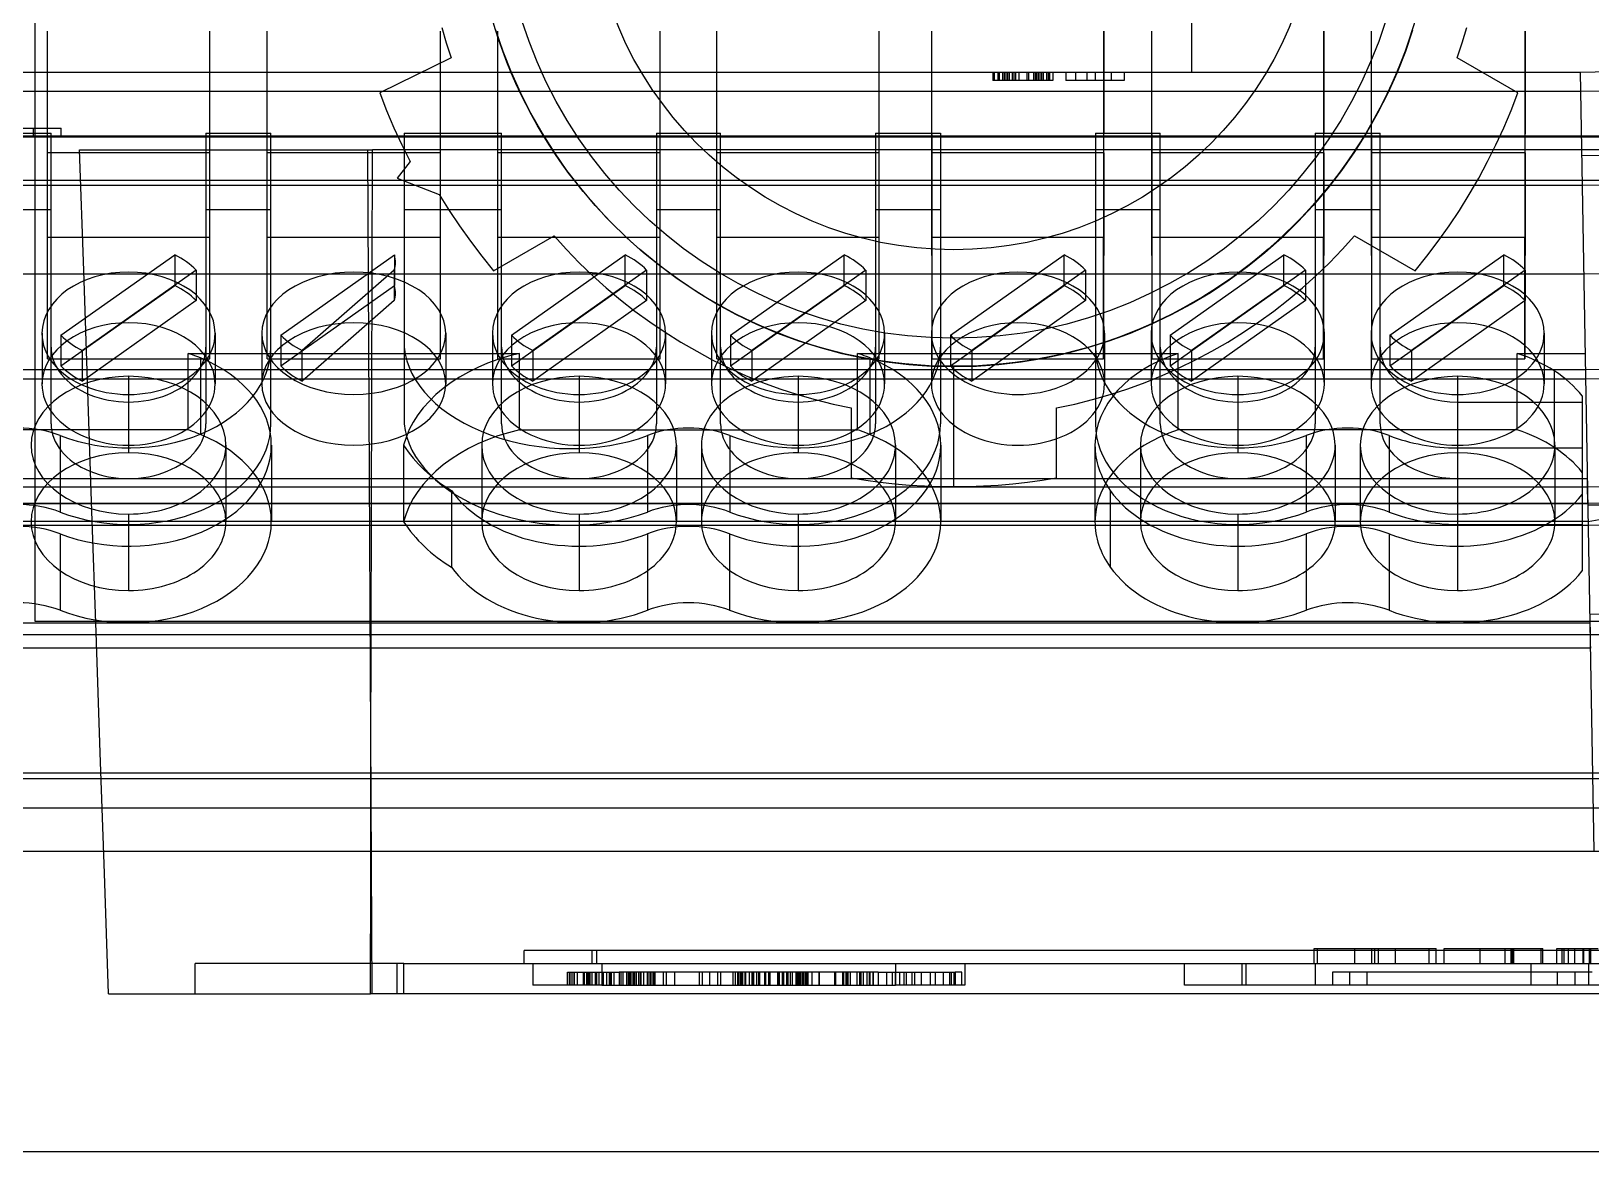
# Model space of a CAD drawing. Extents: x 0 to 144, y 0 to 203.
# Drawn here: x 30.81 to 66.73, y 0 to 25.81 of the extents above; entities that cross this region are included whole.
import ezdxf

# ---------------------------------------------------------------- set-up
doc = ezdxf.new("R2010")
doc.units = 0
doc.layers.add('-15N-THT. THIẾT BỊ ĐÓNG MỞ', color=40, linetype='CONTINUOUS')

# ---------------------------------------------------------------- blocks, each defined once
blk = doc.blocks.new('06 - N - SC VSD CHIẾU TRÊN ATV630U07~55N4')
at = {"layer": '-15N-THT. THIẾT BỊ ĐÓNG MỞ'}
for p, q in [((-41.1, -190.789), (-41.1, -149.422)), ((-14.454, -178.13), (-14.454, -160.188)), ((-40.816, -184.737), (-40.816, -177.19)), ((-37.078, -184.737), (-37.078, -177.19)), ((-35.752, -184.737), (-35.752, -177.19)), ((-31.765, -184.737), (-31.765, -177.19)), ((-31.73, -177.105), (-31.628, -177.457)), ((-31.628, -177.457), (-31.514, -177.805)), ((-30.317, -177.659), (-30.484, -177.168)), ((-30.439, -184.737), (-30.439, -177.19)), ((-26.701, -184.737), (-26.701, -177.19)), ((-25.394, -184.737), (-25.394, -177.19)), ((-21.656, -184.737), (-21.656, -177.19)), ((-20.442, -179.991), (-20.442, -177.19)), ((-20.435, -181.936), (-20.442, -177.19)), ((-16.48, -177.19), (-16.487, -181.936)), ((-16.48, -179.991), (-16.48, -177.19)), ((-15.378, -179.991), (-15.378, -177.19)), ((-15.372, -181.936), (-15.378, -177.19)), ((-11.416, -177.19), (-11.423, -181.936)), ((-11.416, -179.991), (-11.416, -177.19)), ((-10.315, -179.991), (-10.315, -177.19)), ((-10.308, -181.936), (-10.315, -177.19)), ((-9.37, -177.168), (-9.537, -177.659)), ((-8.34, -177.805), (-8.227, -177.457)), ((-8.227, -177.457), (-8.124, -177.105)), ((-6.78, -177.19), (-6.784, -181.936)), ((-6.78, -179.991), (-6.78, -177.19)), ((-31.514, -177.805), (-33.157, -178.61)), ((-31.514, -177.805), (-31.514, -177.805)), ((-30.127, -178.143), (-30.317, -177.659)), ((-9.537, -177.659), (-9.728, -178.143)), ((-8.34, -177.805), (-8.34, -177.805)), ((-6.947, -178.61), (-8.34, -177.805)), ((-51.945, -178.13), (-5.507, -178.13)), ((-29.914, -178.616), (-30.127, -178.143)), ((-19.037, -178.13), (-19.037, -178.329)), ((-19.005, -178.13), (-19.005, -178.329)), ((-18.927, -178.13), (-18.927, -178.13)), ((-18.927, -178.13), (-18.927, -178.329)), ((-18.89, -178.13), (-18.89, -178.329)), ((-18.815, -178.13), (-18.815, -178.329)), ((-18.778, -178.13), (-18.778, -178.329)), ((-18.74, -178.13), (-18.74, -178.329)), ((-18.703, -178.13), (-18.703, -178.13)), ((-18.703, -178.13), (-18.703, -178.329)), ((-18.665, -178.13), (-18.665, -178.329)), ((-18.591, -178.13), (-18.591, -178.329)), ((-18.553, -178.13), (-18.553, -178.329)), ((-18.516, -178.13), (-18.516, -178.329)), ((-18.441, -178.13), (-18.441, -178.329)), ((-18.254, -178.13), (-18.254, -178.329)), ((-18.217, -178.13), (-18.217, -178.329)), ((-18.105, -178.13), (-18.105, -178.329)), ((-18.067, -178.13), (-18.067, -178.329)), ((-18.03, -178.13), (-18.03, -178.329)), ((-17.993, -178.13), (-17.993, -178.329)), ((-17.955, -178.13), (-17.955, -178.329)), ((-17.918, -178.13), (-17.918, -178.329)), ((-17.88, -178.13), (-17.88, -178.13)), ((-17.88, -178.13), (-17.88, -178.329)), ((-17.806, -178.13), (-17.806, -178.329)), ((-17.768, -178.13), (-17.768, -178.329)), ((-17.731, -178.13), (-17.731, -178.329)), ((-17.656, -178.13), (-17.656, -178.13)), ((-17.656, -178.13), (-17.656, -178.329)), ((-17.357, -178.13), (-17.357, -178.13)), ((-17.357, -178.13), (-17.357, -178.329)), ((-17.133, -178.13), (-17.133, -178.13)), ((-17.133, -178.13), (-17.133, -178.329)), ((-16.871, -178.13), (-16.871, -178.329)), ((-16.684, -178.13), (-16.684, -178.329)), ((-16.311, -178.13), (-16.311, -178.329)), ((-16.011, -178.13), (-16.011, -178.329)), ((-14.454, -178.13), (-14.454, -178.13)), ((-9.728, -178.143), (-9.94, -178.616)), ((-5.507, -178.13), (-3.026, -178.087)), ((-5.507, -178.13), (-5.194, -196.072)), ((-5.507, -178.13), (-5.507, -178.13)), ((-5.499, -178.57), (19.517, -178.133)), ((-17.656, -178.329), (-19.037, -178.329)), ((-18.927, -178.329), (-18.927, -178.329)), ((-17.88, -178.329), (-17.88, -178.329)), ((-17.357, -178.329), (-17.357, -178.329)), ((-16.011, -178.329), (-17.357, -178.329)), ((-51.945, -178.57), (-5.499, -178.57)), ((-33.157, -178.61), (-33.002, -179.014)), ((-33.157, -178.61), (-33.157, -178.61)), ((-29.679, -179.08), (-29.914, -178.616)), ((-9.94, -178.616), (-10.175, -179.08)), ((-7.102, -179.014), (-6.947, -178.61)), ((-6.947, -178.61), (-6.947, -178.61)), ((-33.002, -179.014), (-32.834, -179.412)), ((-29.423, -179.532), (-29.679, -179.08)), ((-10.175, -179.08), (-10.431, -179.532)), ((-7.27, -179.412), (-7.102, -179.014)), ((-5.481, -179.601), (19.517, -179.165)), ((-51.945, -179.601), (-5.481, -179.601)), ((-50.242, -179.426), (-40.5, -179.426)), ((-42.226, -179.536), (-40.731, -179.536)), ((-41.146, -179.426), (-41.146, -179.625)), ((-40.731, -186.232), (-40.731, -179.536)), ((-40.5, -179.625), (-40.5, -179.426)), ((-37.163, -179.536), (-35.667, -179.536)), ((-37.163, -179.536), (-37.163, -186.232)), ((-35.667, -186.232), (-35.667, -179.536)), ((-32.834, -179.412), (-32.653, -179.805)), ((-32.601, -179.536), (-30.355, -179.536)), ((-32.601, -179.536), (-32.601, -186.232)), ((-30.355, -186.232), (-30.355, -179.536)), ((-29.146, -179.971), (-29.423, -179.532)), ((-26.786, -179.536), (-25.309, -179.536)), ((-26.786, -179.536), (-26.786, -186.232)), ((-25.309, -186.232), (-25.309, -179.536)), ((-21.741, -179.536), (-20.245, -179.536)), ((-21.741, -179.536), (-21.741, -186.232)), ((-20.245, -179.536), (-20.245, -186.232)), ((-16.677, -179.536), (-15.182, -179.536)), ((-16.677, -179.536), (-16.677, -186.232)), ((-15.182, -186.232), (-15.182, -179.536)), ((-11.613, -179.536), (-10.118, -179.536)), ((-11.613, -179.536), (-11.613, -186.232)), ((-10.431, -179.532), (-10.708, -179.971)), ((-10.118, -186.232), (-10.118, -179.536)), ((-7.45, -179.805), (-7.27, -179.412)), ((-48.423, -179.625), (48.612, -179.625)), ((-40.074, -179.924), (-40.074, -179.924)), ((-40.074, -179.924), (-33.331, -179.924)), ((-39.979, -182.701), (-40.074, -179.924)), ((-33.336, -199.362), (-33.433, -179.924)), ((-33.337, -182.701), (-33.331, -179.924)), ((33.85, -179.924), (-33.331, -179.924)), ((-32.653, -179.805), (-32.461, -180.193)), ((-28.849, -180.397), (-29.146, -179.971)), ((-10.708, -179.971), (-11.006, -180.397)), ((-7.643, -180.193), (-7.45, -179.805)), ((-37.078, -179.991), (-40.816, -179.991)), ((-31.765, -179.991), (-35.752, -179.991)), ((-32.461, -180.193), (-32.758, -180.574)), ((-26.701, -179.991), (-30.439, -179.991)), ((-21.656, -179.991), (-25.394, -179.991)), ((-16.48, -179.991), (-20.442, -179.991)), ((-20.435, -184.737), (-20.442, -179.991)), ((-16.48, -179.991), (-16.487, -184.737)), ((-11.416, -179.991), (-15.378, -179.991)), ((-15.372, -184.737), (-15.378, -179.991)), ((-11.416, -179.991), (-11.423, -184.737)), ((-6.78, -179.991), (-10.315, -179.991)), ((-10.308, -184.737), (-10.315, -179.991)), ((-7.847, -180.574), (-7.643, -180.193)), ((-6.78, -179.991), (-6.784, -184.737)), ((-3.059, -180.02), (-5.473, -180.062)), ((-5.462, -180.734), (19.517, -180.298)), ((-55.277, -180.622), (54.922, -180.622)), ((-54.629, -180.622), (54.749, -180.625)), ((-32.758, -180.574), (-31.791, -180.948)), ((-28.532, -180.808), (-28.849, -180.397)), ((-11.006, -180.397), (-11.323, -180.808)), ((-8.064, -180.948), (-7.847, -180.574)), ((-51.945, -180.734), (-5.462, -180.734)), ((-31.791, -180.948), (-31.563, -181.316)), ((-28.196, -181.204), (-28.532, -180.808)), ((-11.323, -180.808), (-11.658, -181.204)), ((-8.291, -181.316), (-8.064, -180.948)), ((-42.226, -181.298), (-40.731, -181.298)), ((-37.163, -181.298), (-35.667, -181.298)), ((-32.601, -181.298), (-30.355, -181.298)), ((-31.563, -181.316), (-31.324, -181.676)), ((-27.842, -181.584), (-28.196, -181.204)), ((-26.786, -181.298), (-25.309, -181.298)), ((-21.741, -181.298), (-20.245, -181.298)), ((-16.677, -181.298), (-15.182, -181.298)), ((-11.658, -181.204), (-12.013, -181.584)), ((-11.613, -181.298), (-10.118, -181.298)), ((-8.531, -181.676), (-8.291, -181.316)), ((-31.324, -181.676), (-31.074, -182.029)), ((-27.47, -181.947), (-27.842, -181.584)), ((-12.013, -181.584), (-12.384, -181.947)), ((-8.781, -182.029), (-8.531, -181.676)), ((-40.816, -181.936), (-37.078, -181.936)), ((-35.752, -181.936), (-31.765, -181.936)), ((-31.074, -182.029), (-30.813, -182.374)), ((-30.541, -182.71), (-29.147, -181.906)), ((-30.439, -181.936), (-26.701, -181.936)), ((-29.147, -181.906), (-28.862, -182.221)), ((-29.147, -181.906), (-29.147, -181.906)), ((-27.082, -182.292), (-27.47, -181.947)), ((-25.394, -181.936), (-21.656, -181.936)), ((-20.435, -184.737), (-20.435, -181.936)), ((-20.435, -181.936), (-16.487, -181.936)), ((-16.487, -184.737), (-16.487, -181.936)), ((-15.372, -184.737), (-15.372, -181.936)), ((-15.372, -181.936), (-11.423, -181.936)), ((-12.384, -181.947), (-12.772, -182.292)), ((-11.423, -184.737), (-11.423, -181.936)), ((-10.992, -182.221), (-10.707, -181.906)), ((-10.707, -181.906), (-9.314, -182.71)), ((-10.707, -181.906), (-10.707, -181.906)), ((-10.308, -184.737), (-10.308, -181.936)), ((-10.308, -181.936), (-6.784, -181.936)), ((-9.042, -182.374), (-8.781, -182.029)), ((-6.784, -184.737), (-6.784, -181.936)), ((-40.504, -184.194), (-37.883, -182.341)), ((-37.883, -182.341), (-37.883, -183.046)), ((-35.44, -184.194), (-32.82, -182.341)), ((-32.82, -182.341), (-32.82, -183.046)), ((-30.813, -182.374), (-30.541, -182.71)), ((-30.127, -184.194), (-27.507, -182.341)), ((-28.862, -182.221), (-28.567, -182.525)), ((-27.507, -183.046), (-27.507, -182.341)), ((-26.678, -182.619), (-27.082, -182.292)), ((-25.082, -184.194), (-22.461, -182.341)), ((-22.461, -183.046), (-22.461, -182.341)), ((-20.018, -184.194), (-17.398, -182.341)), ((-17.398, -183.046), (-17.398, -182.341)), ((-14.954, -184.194), (-12.334, -182.341)), ((-12.772, -182.292), (-13.176, -182.619)), ((-12.334, -183.046), (-12.334, -182.341)), ((-11.288, -182.525), (-10.992, -182.221)), ((-9.891, -184.194), (-7.27, -182.341)), ((-9.314, -182.71), (-9.042, -182.374)), ((-7.27, -183.046), (-7.27, -182.341)), ((-5.426, -182.778), (19.517, -182.343)), ((-51.945, -182.778), (-5.426, -182.778)), ((-37.39, -182.69), (-40.01, -184.543)), ((-39.884, -185.478), (-39.979, -182.701)), ((-37.39, -182.69), (-37.39, -183.395)), ((-32.828, -182.69), (-34.947, -184.543)), ((-33.344, -185.478), (-33.337, -182.701)), ((-32.828, -182.69), (-32.828, -183.395)), ((-30.541, -182.71), (-30.541, -182.71)), ((-27.013, -182.69), (-29.634, -184.543)), ((-28.567, -182.525), (-28.261, -182.82)), ((-28.261, -182.82), (-27.945, -183.103)), ((-27.013, -182.69), (-27.013, -183.395)), ((-26.26, -182.926), (-26.678, -182.619)), ((-21.968, -182.69), (-24.588, -184.543)), ((-21.968, -182.69), (-21.968, -183.395)), ((-16.904, -182.69), (-19.525, -184.543)), ((-16.904, -182.69), (-16.904, -183.395)), ((-11.841, -182.69), (-14.461, -184.543)), ((-13.176, -182.619), (-13.595, -182.926)), ((-11.91, -183.103), (-11.594, -182.82)), ((-11.841, -182.69), (-11.841, -183.395)), ((-11.594, -182.82), (-11.288, -182.525)), ((-6.777, -182.69), (-9.397, -184.543)), ((-9.314, -182.71), (-9.314, -182.71)), ((-6.777, -182.69), (-6.777, -183.395)), ((-40.504, -184.899), (-37.883, -183.046)), ((-35.44, -184.899), (-32.82, -183.046)), ((-30.127, -184.899), (-27.507, -183.046)), ((-27.945, -183.103), (-27.619, -183.376)), ((-25.827, -183.213), (-26.26, -182.926)), ((-25.082, -184.899), (-22.461, -183.046)), ((-20.018, -184.899), (-17.398, -183.046)), ((-14.954, -184.899), (-12.334, -183.046)), ((-13.595, -182.926), (-14.027, -183.213)), ((-12.236, -183.376), (-11.91, -183.103)), ((-9.891, -184.899), (-7.27, -183.046)), ((-37.39, -183.395), (-40.01, -185.248)), ((-32.828, -183.395), (-34.947, -185.248)), ((-27.013, -183.395), (-29.634, -185.248)), ((-27.619, -183.376), (-27.284, -183.637)), ((-25.4, -183.48), (-25.827, -183.213)), ((-24.942, -183.725), (-25.4, -183.48)), ((-21.968, -183.395), (-24.588, -185.248)), ((-16.904, -183.395), (-19.525, -185.248)), ((-14.473, -183.48), (-14.931, -183.725)), ((-14.027, -183.213), (-14.473, -183.48)), ((-11.841, -183.395), (-14.461, -185.248)), ((-12.57, -183.637), (-12.236, -183.376)), ((-6.777, -183.395), (-9.397, -185.248)), ((-27.284, -183.637), (-26.94, -183.886)), ((-26.94, -183.886), (-26.588, -184.124)), ((-24.473, -183.949), (-24.942, -183.725)), ((-14.931, -183.725), (-15.399, -183.949)), ((-13.266, -184.124), (-12.914, -183.886)), ((-12.914, -183.886), (-12.57, -183.637)), ((-40.94, -184.147), (-40.94, -185.315)), ((-40.504, -184.194), (-40.504, -184.899)), ((-36.953, -184.147), (-36.953, -185.315)), ((-35.877, -184.147), (-35.877, -185.315)), ((-35.44, -184.194), (-35.44, -184.899)), ((-31.64, -184.147), (-31.64, -185.315)), ((-30.564, -184.147), (-30.564, -185.315)), ((-30.127, -184.194), (-30.127, -184.899)), ((-26.588, -184.124), (-26.228, -184.349)), ((-26.577, -184.147), (-26.577, -185.315)), ((-25.518, -184.147), (-25.518, -185.315)), ((-25.082, -184.194), (-25.082, -184.899)), ((-23.995, -184.15), (-24.473, -183.949)), ((-23.507, -184.329), (-23.995, -184.15)), ((-21.531, -184.147), (-21.531, -185.315)), ((-20.455, -184.147), (-20.455, -185.315)), ((-20.018, -184.194), (-20.018, -184.899)), ((-19.936, -184.262), (-19.936, -184.262)), ((-16.468, -184.147), (-16.468, -185.315)), ((-15.878, -184.15), (-16.366, -184.329)), ((-15.399, -183.949), (-15.878, -184.15)), ((-15.391, -184.147), (-15.391, -185.315)), ((-14.954, -184.194), (-14.954, -184.899)), ((-13.626, -184.349), (-13.266, -184.124)), ((-11.404, -184.147), (-11.404, -185.315)), ((-10.327, -184.147), (-10.327, -185.315)), ((-9.891, -184.194), (-9.891, -184.899)), ((-6.34, -184.147), (-6.34, -185.315)), ((-40.01, -185.248), (-40.01, -184.543)), ((-37.577, -186.373), (-37.577, -184.61)), ((-37.577, -184.61), (-29.941, -184.61)), ((-34.947, -185.248), (-34.947, -184.543)), ((-29.941, -186.373), (-29.941, -184.61)), ((-29.634, -184.543), (-29.634, -185.248)), ((-26.228, -184.349), (-25.86, -184.561)), ((-25.86, -184.561), (-25.504, -184.76)), ((-24.588, -184.543), (-24.588, -185.248)), ((-23.012, -184.485), (-23.507, -184.329)), ((-22.51, -184.618), (-23.012, -184.485)), ((-22.002, -184.726), (-22.51, -184.618)), ((-22.154, -186.373), (-22.154, -184.61)), ((-22.154, -184.61), (-14.768, -184.61)), ((-19.525, -184.543), (-19.525, -185.248)), ((-17.363, -184.618), (-17.871, -184.726)), ((-16.861, -184.485), (-17.363, -184.618)), ((-16.366, -184.329), (-16.861, -184.485)), ((-14.768, -186.373), (-14.768, -184.61)), ((-14.461, -184.543), (-14.461, -185.248)), ((-14.369, -184.76), (-13.994, -184.561)), ((-13.994, -184.561), (-13.626, -184.349)), ((-9.397, -184.543), (-9.397, -185.248)), ((-6.963, -186.373), (-6.963, -184.61)), ((-6.963, -184.61), (-5.394, -184.61)), ((-5.388, -184.984), (19.517, -184.549)), ((-51.945, -184.984), (-5.388, -184.984)), ((-40.816, -184.737), (-37.078, -184.737)), ((-37.291, -184.715), (-37.291, -186.477)), ((-35.752, -184.737), (-31.765, -184.737)), ((-30.439, -184.737), (-26.701, -184.737)), ((-25.504, -184.76), (-25.122, -184.947)), ((-25.394, -184.737), (-21.656, -184.737)), ((-25.122, -184.947), (-24.735, -185.12)), ((-21.489, -184.811), (-22.002, -184.726)), ((-21.869, -184.715), (-21.869, -186.477)), ((-20.974, -184.872), (-21.489, -184.811)), ((-20.456, -184.909), (-20.974, -184.872)), ((-19.936, -184.921), (-20.456, -184.909)), ((-20.435, -184.737), (-16.487, -184.737)), ((-19.417, -184.909), (-19.936, -184.921)), ((-19.936, -184.921), (-19.936, -184.921)), ((-19.936, -187.68), (-19.936, -184.921)), ((-18.899, -184.872), (-19.417, -184.909)), ((-18.383, -184.811), (-18.899, -184.872)), ((-17.871, -184.726), (-18.383, -184.811)), ((-15.372, -184.737), (-11.423, -184.737)), ((-15.138, -185.12), (-14.75, -184.947)), ((-14.75, -184.947), (-14.369, -184.76)), ((-10.308, -184.737), (-6.784, -184.737)), ((-5.384, -185.195), (19.517, -184.761)), ((-51.945, -185.195), (-5.384, -185.195)), ((-38.947, -185.139), (-38.947, -186.901)), ((-28.57, -185.139), (-28.57, -186.901)), ((-24.735, -185.12), (-24.341, -185.279)), ((-24.341, -185.279), (-23.942, -185.425)), ((-23.525, -185.139), (-23.525, -186.901)), ((-15.93, -185.425), (-15.532, -185.279)), ((-15.532, -185.279), (-15.138, -185.12)), ((-13.397, -185.139), (-13.397, -186.901)), ((-8.334, -185.139), (-8.334, -190.073)), ((-6.107, -185.013), (-6.107, -186.775)), ((-39.789, -188.255), (-39.884, -185.478)), ((-33.35, -188.255), (-33.344, -185.478)), ((-23.942, -185.425), (-23.539, -185.557)), ((-23.539, -185.557), (-23.131, -185.674)), ((-23.131, -185.674), (-22.719, -185.778)), ((-17.154, -185.778), (-16.742, -185.674)), ((-16.742, -185.674), (-16.334, -185.557)), ((-16.334, -185.557), (-15.93, -185.425)), ((-5.463, -185.589), (-5.463, -189.623)), ((-22.719, -185.778), (-22.304, -185.867)), ((-22.304, -185.867), (-22.304, -187.476)), ((-22.304, -185.867), (-22.304, -185.867)), ((-17.569, -185.867), (-17.154, -185.778)), ((-17.569, -185.867), (-17.569, -185.867)), ((-17.569, -187.476), (-17.569, -185.867)), ((-8.334, -185.731), (-5.463, -185.731)), ((-37.577, -186.373), (-50.445, -186.373)), ((-29.941, -186.373), (-22.154, -186.373)), ((-6.963, -186.373), (-14.768, -186.373)), ((-40.521, -186.504), (-40.521, -188.266)), ((-36.704, -186.725), (-36.704, -188.487)), ((-35.657, -186.725), (-35.657, -188.487)), ((-32.611, -186.725), (-32.611, -188.487)), ((-30.813, -186.725), (-30.813, -188.487)), ((-26.996, -186.504), (-26.996, -188.266)), ((-26.328, -186.725), (-26.328, -188.487)), ((-25.749, -186.725), (-25.749, -188.487)), ((-25.099, -186.504), (-25.099, -188.266)), ((-21.282, -186.725), (-21.282, -188.487)), ((-20.235, -186.725), (-20.235, -188.487)), ((-16.687, -186.725), (-16.687, -188.487)), ((-15.64, -186.725), (-15.64, -188.487)), ((-11.823, -186.504), (-11.823, -188.266)), ((-11.155, -186.725), (-11.155, -188.487)), ((-10.576, -186.725), (-10.576, -188.487)), ((-9.908, -186.504), (-9.908, -188.266)), ((-8.334, -186.788), (-5.463, -186.788)), ((-6.091, -186.725), (-6.091, -188.487)), ((-51.945, -187.495), (-5.344, -187.495)), ((-22.304, -187.476), (-21.968, -187.53)), ((-22.304, -187.476), (-22.304, -187.476)), ((-17.905, -187.53), (-17.569, -187.476)), ((-17.569, -187.476), (-17.569, -187.476)), ((-8.334, -187.493), (-5.463, -187.493)), ((-5.343, -187.552), (-5.344, -187.495)), ((-5.34, -187.686), (19.517, -187.252)), ((-51.945, -187.686), (-5.34, -187.686)), ((-31.509, -187.771), (-31.509, -189.533)), ((-21.968, -187.53), (-21.631, -187.576)), ((-21.631, -187.576), (-21.294, -187.614)), ((-21.294, -187.614), (-20.955, -187.643)), ((-20.955, -187.643), (-20.616, -187.664)), ((-20.616, -187.664), (-20.276, -187.676)), ((-20.276, -187.676), (-19.936, -187.68)), ((-19.936, -187.68), (-19.597, -187.676)), ((-19.936, -187.68), (-19.936, -187.68)), ((-19.597, -187.676), (-19.257, -187.664)), ((-19.257, -187.664), (-18.918, -187.643)), ((-18.918, -187.643), (-18.579, -187.614)), ((-18.579, -187.614), (-18.241, -187.576)), ((-18.241, -187.576), (-17.905, -187.53)), ((-16.336, -187.771), (-16.336, -189.533)), ((-5.342, -187.607), (-5.343, -187.552)), ((-5.341, -187.659), (-5.342, -187.607)), ((-5.34, -187.708), (-5.341, -187.659)), ((-5.339, -187.755), (-5.34, -187.708)), ((-5.338, -187.798), (-5.339, -187.755)), ((-5.338, -187.839), (-5.338, -187.798)), ((-5.337, -187.877), (-5.338, -187.839)), ((-5.336, -187.911), (-5.337, -187.877)), ((-5.334, -188.064), (19.517, -187.63)), ((-51.945, -188.064), (-5.334, -188.064)), ((-5.334, -188.079), (-51.945, -188.079)), ((-5.336, -187.943), (-5.336, -187.911)), ((-5.335, -187.971), (-5.336, -187.943)), ((-5.335, -187.996), (-5.335, -187.971)), ((-5.335, -188.018), (-5.335, -187.996)), ((-5.334, -188.037), (-5.335, -188.018)), ((-5.334, -188.052), (-5.334, -188.037)), ((-5.334, -188.064), (-5.334, -188.052)), ((-5.334, -188.072), (-5.334, -188.064)), ((-5.334, -188.077), (-5.334, -188.072)), ((-5.334, -188.079), (-5.334, -188.077)), ((-5.334, -188.079), (-5.334, -188.079)), ((-5.333, -188.098), (-3.681, -188.098)), ((-5.333, -188.098), (-5.333, -188.098)), ((-5.326, -188.484), (-3.2, -188.09)), ((-5.325, -188.57), (19.517, -188.136)), ((-5.326, -188.484), (-51.945, -188.484)), ((-51.945, -188.57), (-5.325, -188.57)), ((-39.693, -191.031), (-39.789, -188.255)), ((-38.947, -188.311), (-38.947, -190.073)), ((-33.356, -191.031), (-33.35, -188.255)), ((-28.57, -188.311), (-28.57, -190.073)), ((-23.525, -188.311), (-23.525, -190.073)), ((-13.397, -188.311), (-13.397, -190.073)), ((-8.334, -188.551), (-5.463, -188.551)), ((-40.523, -188.766), (-40.523, -190.529)), ((-26.994, -188.766), (-26.994, -190.529)), ((-25.101, -188.766), (-25.101, -190.529)), ((-11.821, -188.766), (-11.821, -190.529)), ((-9.91, -188.766), (-9.91, -190.529)), ((-5.289, -190.617), (-3.244, -190.581)), ((-5.289, -190.617), (-5.289, -190.617)), ((-5.289, -190.617), (-5.289, -190.617)), ((-51.945, -190.813), (-5.286, -190.813)), ((-50.569, -191.088), (50.568, -191.088)), ((41.619, -190.789), (-41.1, -190.789)), ((-41.1, -190.789), (-41.1, -190.789)), ((-39.598, -193.808), (-39.693, -191.031)), ((-33.363, -193.808), (-33.356, -191.031)), ((-5.286, -190.813), (-5.285, -190.877)), ((-5.285, -190.877), (-5.284, -190.937)), ((-5.284, -190.937), (-5.283, -190.994)), ((-5.283, -190.994), (-5.282, -191.048)), ((-5.282, -191.048), (-5.281, -191.098)), ((-5.281, -191.098), (-5.28, -191.145)), ((-5.276, -191.397), (-51.945, -191.397)), ((-5.28, -191.145), (-5.279, -191.188)), ((-5.279, -191.188), (-5.279, -191.227)), ((-5.279, -191.227), (-5.278, -191.262)), ((-5.278, -191.262), (-5.277, -191.294)), ((-5.277, -191.294), (-5.277, -191.321)), ((-5.277, -191.321), (-5.277, -191.344)), ((-5.277, -191.344), (-5.276, -191.363)), ((-5.276, -191.363), (-5.276, -191.378)), ((-5.276, -191.378), (-5.276, -191.388)), ((-5.276, -191.388), (-5.276, -191.395)), ((-5.276, -191.395), (-5.276, -191.397)), ((-39.503, -196.585), (-39.598, -193.808)), ((-33.369, -196.585), (-33.363, -193.808)), ((60.786, -194.28), (-60.787, -194.28)), ((60.786, -194.41), (-60.787, -194.41)), ((-55.055, -195.076), (55.054, -195.076)), ((-55.177, -196.072), (55.197, -196.072)), ((-39.408, -199.362), (-39.503, -196.585)), ((-33.375, -199.362), (-33.369, -196.585)), ((30.605, -198.365), (-29.836, -198.365)), ((-29.836, -198.365), (-29.836, -198.365)), ((-29.836, -198.664), (-29.836, -198.365)), ((-28.265, -198.664), (-28.265, -198.365)), ((-28.164, -198.664), (-28.164, -198.365)), ((-11.638, -198.664), (-11.638, -198.315)), ((-11.638, -198.315), (-8.991, -198.315)), ((-11.563, -198.315), (-11.563, -198.315)), ((-11.563, -198.664), (-11.563, -198.315)), ((-10.698, -198.664), (-10.698, -198.315)), ((-10.307, -198.664), (-10.307, -198.315)), ((-10.237, -198.664), (-10.237, -198.315)), ((-10.155, -198.664), (-10.155, -198.315)), ((-9.764, -198.664), (-9.764, -198.315)), ((-8.991, -198.664), (-8.991, -198.315)), ((-8.991, -198.315), (-8.824, -198.315)), ((-8.991, -198.315), (-8.991, -198.315)), ((-8.824, -198.664), (-8.824, -198.315)), ((-8.645, -198.315), (-6.406, -198.315)), ((-8.645, -198.664), (-8.645, -198.315)), ((-7.811, -198.664), (-7.811, -198.315)), ((-7.24, -198.664), (-7.24, -198.315)), ((-7.098, -198.664), (-7.098, -198.315)), ((-7.068, -198.664), (-7.068, -198.315)), ((-7.041, -198.664), (-7.041, -198.315)), ((-6.406, -198.664), (-6.406, -198.315)), ((-6.406, -198.315), (-6.406, -198.315)), ((-6.406, -198.315), (-6.368, -198.315)), ((-6.368, -198.664), (-6.368, -198.315)), ((-6.368, -198.315), (-6.368, -198.315)), ((-6.046, -198.315), (-6.046, -198.315)), ((-6.046, -198.664), (-6.046, -198.315)), ((-6.046, -198.315), (-5.099, -198.315)), ((-5.926, -198.315), (-5.876, -198.315)), ((-5.926, -198.664), (-5.926, -198.315)), ((-5.876, -198.664), (-5.876, -198.315)), ((-5.782, -198.664), (-5.782, -198.315)), ((-5.642, -198.315), (-5.642, -198.664)), ((-5.445, -198.664), (-5.445, -198.315)), ((-5.426, -198.664), (-5.426, -198.315)), ((-5.298, -198.664), (-5.298, -198.315)), ((-5.266, -198.664), (-5.266, -198.315)), ((-5.266, -198.315), (-5.266, -198.315)), ((-37.412, -198.664), (-37.412, -198.664)), ((-37.412, -199.362), (-37.412, -198.664)), ((-32.606, -198.664), (-37.412, -198.664)), ((-32.761, -199.362), (-32.761, -198.664)), ((-32.606, -199.362), (-32.606, -198.664)), ((-32.606, -198.664), (33.371, -198.664)), ((-29.836, -198.664), (-29.836, -198.664)), ((-29.637, -198.664), (-29.637, -199.162)), ((-29.637, -198.664), (-29.637, -198.664)), ((-28.839, -198.863), (-27.643, -198.863)), ((-28.839, -199.162), (-28.839, -198.863)), ((-28.791, -199.162), (-28.791, -198.863)), ((-28.775, -199.162), (-28.775, -198.863)), ((-28.732, -199.162), (-28.732, -198.863)), ((-28.683, -199.162), (-28.683, -198.863)), ((-28.676, -199.162), (-28.676, -198.863)), ((-28.608, -199.162), (-28.608, -198.863)), ((-28.471, -199.162), (-28.471, -198.863)), ((-28.448, -199.162), (-28.448, -198.863)), ((-28.389, -199.162), (-28.389, -198.863)), ((-28.374, -199.162), (-28.374, -198.863)), ((-28.344, -199.162), (-28.344, -198.863)), ((-28.313, -199.162), (-28.313, -198.863)), ((-28.271, -199.162), (-28.271, -198.863)), ((-28.27, -199.162), (-28.27, -198.863)), ((-28.191, -199.162), (-28.191, -198.863)), ((-28.157, -199.162), (-28.157, -198.863)), ((-28.11, -199.162), (-28.11, -198.863)), ((-28.042, -198.664), (-28.042, -199.162)), ((-28.009, -199.162), (-28.009, -198.863)), ((-27.929, -199.162), (-27.929, -198.863)), ((-27.868, -199.162), (-27.868, -198.863)), ((-27.84, -199.162), (-27.84, -198.863)), ((-27.833, -199.162), (-27.833, -198.863)), ((-27.826, -199.162), (-27.826, -198.863)), ((-27.762, -199.162), (-27.762, -198.863)), ((-21.681, -198.863), (-27.643, -198.863)), ((-27.643, -198.863), (-27.643, -199.162)), ((-27.643, -198.863), (-27.643, -198.863)), ((-27.602, -199.162), (-27.602, -198.863)), ((-27.555, -199.162), (-27.555, -198.863)), ((-27.468, -199.162), (-27.468, -198.863)), ((-27.428, -199.162), (-27.428, -198.863)), ((-27.402, -199.162), (-27.402, -198.863)), ((-27.394, -199.162), (-27.394, -198.863)), ((-27.387, -199.162), (-27.387, -198.863)), ((-27.373, -199.162), (-27.373, -198.863)), ((-27.324, -199.162), (-27.324, -198.863)), ((-27.289, -199.162), (-27.289, -198.863)), ((-27.282, -199.162), (-27.282, -198.863)), ((-27.245, -198.863), (-27.245, -198.863)), ((-27.245, -199.162), (-27.245, -198.863)), ((-27.245, -198.863), (-27.245, -198.863)), ((-27.195, -199.162), (-27.195, -198.863)), ((-27.153, -199.162), (-27.153, -198.863)), ((-27.145, -199.162), (-27.145, -198.863)), ((-27.143, -199.162), (-27.143, -198.863)), ((-27.076, -199.162), (-27.076, -198.863)), ((-26.992, -199.162), (-26.992, -198.863)), ((-26.978, -199.162), (-26.978, -198.863)), ((-26.934, -199.162), (-26.934, -198.863)), ((-26.926, -199.162), (-26.926, -198.863)), ((-26.884, -199.162), (-26.884, -198.863)), ((-26.846, -199.162), (-26.846, -198.863)), ((-26.814, -199.162), (-26.814, -198.863)), ((-26.623, -199.162), (-26.623, -198.863)), ((-26.559, -199.162), (-26.559, -198.863)), ((-26.557, -199.162), (-26.557, -198.863)), ((-26.362, -199.162), (-26.362, -198.863)), ((-25.799, -198.863), (-25.799, -198.863)), ((-25.799, -199.162), (-25.799, -198.863)), ((-25.728, -199.162), (-25.728, -198.863)), ((-25.559, -199.162), (-25.559, -198.863)), ((-25.375, -199.162), (-25.375, -198.863)), ((-25.303, -198.863), (-25.303, -198.863)), ((-25.303, -199.162), (-25.303, -198.863)), ((-25.017, -199.162), (-25.017, -198.863)), ((-24.97, -199.162), (-24.97, -198.863)), ((-24.916, -199.162), (-24.916, -198.863)), ((-24.901, -199.162), (-24.901, -198.863)), ((-24.883, -199.162), (-24.883, -198.863)), ((-24.883, -199.162), (-24.883, -198.863)), ((-24.847, -199.162), (-24.847, -198.863)), ((-24.818, -199.162), (-24.818, -198.863)), ((-24.8, -199.162), (-24.8, -198.863)), ((-24.746, -199.162), (-24.746, -198.863)), ((-24.74, -199.162), (-24.74, -198.863)), ((-24.731, -199.162), (-24.731, -198.863)), ((-24.644, -199.162), (-24.644, -198.863)), ((-24.581, -199.162), (-24.581, -198.863)), ((-24.568, -199.162), (-24.568, -198.863)), ((-24.542, -199.162), (-24.542, -198.863)), ((-24.542, -199.162), (-24.542, -198.863)), ((-24.476, -199.162), (-24.476, -198.863)), ((-24.427, -199.162), (-24.427, -198.863)), ((-24.405, -199.162), (-24.405, -198.863)), ((-24.288, -198.863), (-24.288, -199.162)), ((-24.288, -199.162), (-24.288, -198.863)), ((-24.271, -199.162), (-24.271, -198.863)), ((-24.208, -198.863), (-24.208, -199.162)), ((-24.204, -198.863), (-24.204, -199.162)), ((-24.177, -199.162), (-24.177, -198.863)), ((-24.166, -199.162), (-24.166, -198.863)), ((-23.99, -199.162), (-23.99, -198.863)), ((-23.969, -198.863), (-23.969, -199.162)), ((-23.96, -198.863), (-23.96, -199.162)), ((-23.88, -199.162), (-23.88, -198.863)), ((-23.855, -199.162), (-23.855, -198.863)), ((-23.783, -199.162), (-23.783, -198.863)), ((-23.782, -199.162), (-23.782, -198.863)), ((-23.765, -198.863), (-23.765, -199.162)), ((-23.765, -199.162), (-23.765, -198.863)), ((-23.765, -199.162), (-23.765, -198.863)), ((-23.754, -199.162), (-23.754, -198.863)), ((-23.711, -198.863), (-23.711, -199.162)), ((-23.711, -198.863), (-23.711, -199.162)), ((-23.656, -199.162), (-23.656, -198.863)), ((-23.573, -198.863), (-23.573, -199.162)), ((-23.572, -199.162), (-23.572, -198.863)), ((-23.57, -198.863), (-23.57, -199.162)), ((-23.561, -198.863), (-23.561, -199.162)), ((-23.556, -198.863), (-23.556, -199.162)), ((-23.543, -199.162), (-23.543, -198.863)), ((-23.532, -199.162), (-23.532, -198.863)), ((-23.515, -199.162), (-23.515, -198.863)), ((-23.485, -199.162), (-23.485, -198.863)), ((-23.453, -199.162), (-23.453, -198.863)), ((-23.416, -199.162), (-23.416, -198.863)), ((-23.384, -199.162), (-23.384, -198.863)), ((-23.344, -199.162), (-23.344, -198.863)), ((-23.34, -199.162), (-23.34, -198.863)), ((-23.335, -198.863), (-23.335, -199.162)), ((-23.327, -198.863), (-23.327, -199.162)), ((-23.322, -199.162), (-23.322, -198.863)), ((-23.297, -199.162), (-23.297, -198.863)), ((-23.294, -199.162), (-23.294, -198.863)), ((-23.199, -199.162), (-23.199, -198.863)), ((-23.049, -198.863), (-23.049, -199.162)), ((-23.042, -198.863), (-23.042, -199.162)), ((-23.038, -198.863), (-23.038, -199.162)), ((-22.678, -199.162), (-22.678, -198.863)), ((-22.664, -198.863), (-22.664, -199.162)), ((-22.505, -198.863), (-22.505, -199.162)), ((-22.478, -198.863), (-22.478, -199.162)), ((-22.414, -199.162), (-22.414, -198.863)), ((-22.406, -198.863), (-22.406, -199.162)), ((-22.369, -199.162), (-22.369, -198.863)), ((-22.315, -199.162), (-22.315, -198.863)), ((-22.167, -199.162), (-22.167, -198.863)), ((-22.112, -198.863), (-22.112, -199.162)), ((-22.079, -198.863), (-22.079, -198.863)), ((-22.079, -198.863), (-22.079, -199.162)), ((-22.017, -199.162), (-22.017, -198.863)), ((-21.938, -198.863), (-21.938, -199.162)), ((-21.88, -198.863), (-21.88, -198.863)), ((-21.88, -199.162), (-21.88, -198.863)), ((-21.872, -198.863), (-21.872, -199.162)), ((-21.792, -198.863), (-21.792, -199.162)), ((-21.792, -199.162), (-21.792, -198.863)), ((-21.681, -198.863), (-21.681, -198.863)), ((-21.681, -198.863), (-21.681, -199.162)), ((-21.681, -198.863), (-20.684, -198.863)), ((-21.481, -198.863), (-21.481, -198.863)), ((-21.481, -199.162), (-21.481, -198.863)), ((-21.35, -198.863), (-21.35, -198.863)), ((-21.35, -199.162), (-21.35, -198.863)), ((-21.282, -198.664), (-21.282, -199.162)), ((-21.282, -198.664), (-21.282, -199.162)), ((-21.282, -198.664), (-21.282, -199.162)), ((-21.279, -199.162), (-21.279, -198.863)), ((-21.272, -199.162), (-21.272, -198.863)), ((-21.182, -199.162), (-21.182, -198.863)), ((-21.091, -198.863), (-21.091, -199.162)), ((-21.083, -198.863), (-21.083, -198.863)), ((-21.083, -199.162), (-21.083, -198.863)), ((-21.024, -199.162), (-21.024, -198.863)), ((-20.907, -198.863), (-20.907, -199.162)), ((-20.834, -198.863), (-20.834, -198.863)), ((-20.834, -199.162), (-20.834, -198.863)), ((-20.684, -198.863), (-20.361, -198.863)), ((-20.684, -198.863), (-20.684, -198.863)), ((-20.684, -199.162), (-20.684, -198.863)), ((-20.486, -198.863), (-20.486, -199.162)), ((-20.361, -198.863), (-19.909, -198.863)), ((-20.361, -199.162), (-20.361, -198.863)), ((-20.182, -198.863), (-20.182, -199.162)), ((-20.031, -199.162), (-20.031, -198.863)), ((-19.995, -198.863), (-19.995, -199.162)), ((-19.93, -199.162), (-19.93, -198.863)), ((-19.93, -199.162), (-19.93, -198.863)), ((-19.755, -198.863), (-19.909, -198.863)), ((-19.909, -198.863), (-19.909, -199.162)), ((-19.755, -198.863), (-19.755, -198.863)), ((-19.755, -199.162), (-19.755, -198.863)), ((-19.687, -198.664), (-19.687, -199.162)), ((-19.687, -198.664), (-19.687, -198.664)), ((-14.624, -199.162), (-14.624, -198.664)), ((-13.297, -199.162), (-13.297, -198.664)), ((-13.208, -198.664), (-13.208, -199.162)), ((-13.208, -198.664), (-13.208, -198.664)), ((-11.613, -198.664), (-11.613, -199.162)), ((-11.563, -198.664), (-11.563, -198.664)), ((-5.234, -198.863), (-11.214, -198.863)), ((-11.214, -198.863), (-11.214, -199.162)), ((-11.214, -198.863), (-11.214, -198.863)), ((-10.816, -198.863), (-10.816, -198.863)), ((-10.816, -199.162), (-10.816, -198.863)), ((-10.417, -199.162), (-10.417, -198.863)), ((-8.991, -198.664), (-8.991, -198.664)), ((-6.64, -199.162), (-6.64, -198.664)), ((-6.406, -198.664), (-6.406, -198.664)), ((-6.368, -198.664), (-6.368, -198.664)), ((-6.046, -198.664), (-6.046, -198.664)), ((-6.031, -199.162), (-6.031, -198.863)), ((-5.632, -198.863), (-5.632, -198.863)), ((-5.632, -198.863), (-5.632, -199.162)), ((-5.322, -198.664), (-5.322, -199.162)), ((-5.266, -198.664), (-5.266, -198.664)), ((-5.266, -198.664), (-5.266, -198.664)), ((-39.408, -199.362), (-33.375, -199.362)), ((-39.408, -199.362), (-39.408, -199.362)), ((-37.412, -199.362), (-37.412, -199.362)), ((33.921, -199.362), (-33.375, -199.362)), ((-28.042, -199.162), (-29.637, -199.162)), ((-29.637, -199.162), (-29.637, -199.162)), ((-28.042, -199.162), (-21.282, -199.162)), ((-27.643, -199.162), (-27.643, -199.162)), ((-27.643, -199.162), (-27.643, -199.162)), ((-27.245, -199.162), (-27.245, -199.162)), ((-27.245, -199.162), (-27.245, -199.162)), ((-25.799, -199.162), (-25.799, -199.162)), ((-25.303, -199.162), (-25.303, -199.162)), ((-22.079, -199.162), (-22.079, -199.162)), ((-21.88, -199.162), (-21.88, -199.162)), ((-21.681, -199.162), (-21.681, -199.162)), ((-21.481, -199.162), (-21.481, -199.162)), ((-21.35, -199.162), (-21.35, -199.162)), ((-19.687, -199.162), (-21.282, -199.162)), ((-21.083, -199.162), (-21.083, -199.162)), ((-20.834, -199.162), (-20.834, -199.162)), ((-20.684, -199.162), (-20.684, -199.162)), ((-19.755, -199.162), (-19.755, -199.162)), ((-19.687, -199.162), (-19.687, -199.162)), ((-13.208, -199.162), (-14.624, -199.162)), ((-11.613, -199.162), (-13.208, -199.162)), ((-13.208, -199.162), (-13.208, -199.162)), ((3.239, -199.162), (-11.613, -199.162)), ((-11.214, -199.162), (-11.214, -199.162)), ((-10.816, -199.162), (-10.816, -199.162)), ((-5.632, -199.162), (-5.632, -199.162)), ((71.999, -203), (-72, -203))]:
    blk.add_line(p, q, dxfattribs=at)
for radius in [11.064, 10.418, 8.38]:
    blk.add_circle((-19.936, -173.844), radius, dxfattribs=at)
for centre, major_axis, ratio, start_param, end_param in [((-38.947, -183.442), (-1.885, 0), 0.707107, -2.542307, -2.170082), ((-34.329, -182.169), (-1.502, 0.515), 0.575502, 3.135017, 3.507241), ((-28.57, -183.442), (-1.885, 0), 0.707107, -2.542307, -2.170082), ((-23.525, -183.442), (-1.885, 0), 0.707107, -2.542307, -2.170082), ((-18.461, -183.442), (-1.885, 0), 0.707107, -2.542307, -2.170082), ((-13.397, -183.442), (-1.885, 0), 0.707107, -2.542307, -2.170082), ((-8.334, -183.442), (-1.885, 0), 0.707107, -2.542307, -2.170082), ((-38.947, -184.147), (-1.994, 0), 0.707107, 3.141593, 6.283185), ((-33.759, -184.147), (-2.118, 0), 0.665516, 3.141593, 6.283185), ((-28.57, -184.147), (-1.994, 0), 0.707107, 3.141593, 6.283185), ((-23.525, -184.147), (-1.994, 0), 0.707107, 3.141593, 6.283185), ((-18.461, -184.147), (-1.994, 0), 0.707107, 3.141593, 6.283185), ((-13.397, -184.147), (-1.994, 0), 0.707107, 3.141593, 6.283185), ((-8.334, -184.147), (-1.994, 0), 0.707107, 3.141593, 6.283185), ((-38.947, -184.147), (-1.885, 0), 0.707107, -2.542307, -2.170082), ((-34.329, -182.874), (-1.502, 0.515), 0.575502, 3.135017, 3.507241), ((-28.57, -184.147), (-1.885, 0), 0.707107, -2.542307, -2.170082), ((-23.525, -184.147), (-1.885, 0), 0.707107, -2.542307, -2.170082), ((-18.461, -184.147), (-1.885, 0), 0.707107, -2.542307, -2.170082), ((-13.397, -184.147), (-1.885, 0), 0.707107, -2.542307, -2.170082), ((-8.334, -184.147), (-1.885, 0), 0.707107, -2.542307, -2.170082), ((-38.947, -185.315), (-1.994, 0), 0.707107, 3.141593, 6.283185), ((-33.759, -185.315), (-2.118, 0), 0.665516, 3.141593, 6.283185), ((-28.57, -185.315), (-1.994, 0), 0.707107, 3.141593, 6.283185), ((-23.525, -185.315), (-1.994, 0), 0.707107, 3.141593, 6.283185), ((-18.461, -185.315), (-1.994, 0), 0.707107, 3.141593, 6.283185), ((-13.397, -185.315), (-1.994, 0), 0.707107, 3.141593, 6.283185), ((-8.334, -185.315), (-1.994, 0), 0.707107, 3.141593, 6.283185), ((-38.947, -184.147), (-1.994, 0), 0.707107, 0, 3.141593), ((-38.947, -183.442), (-1.885, 0), 0.707107, 0.599286, 0.97151), ((-33.759, -184.147), (2.118, 0), 0.665516, 3.141593, 6.283185), ((-33.883, -183.442), (-1.885, 0), 0.707107, 0.599286, 0.97151), ((-28.57, -184.147), (-1.994, 0), 0.707107, 0, 3.141593), ((-28.57, -183.442), (-1.885, 0), 0.707107, 0.599286, 0.97151), ((-23.525, -184.147), (-1.994, 0), 0.707107, 0, 3.141593), ((-23.525, -183.442), (-1.885, 0), 0.707107, 0.599286, 0.97151), ((-18.461, -184.147), (-1.994, 0), 0.707107, 0, 3.141593), ((-18.461, -183.442), (-1.885, 0), 0.707107, 0.599286, 0.97151), ((-13.397, -184.147), (-1.994, 0), 0.707107, 0, 3.141593), ((-13.397, -183.442), (-1.885, 0), 0.707107, 0.599286, 0.97151), ((-8.334, -184.147), (-1.994, 0), 0.707107, 0, 3.141593), ((-8.334, -183.442), (-1.885, 0), 0.707107, 0.599286, 0.97151), ((-38.947, -184.469), (-1.784, 0), 0.707107, 0, 3.141593), ((-38.947, -184.469), (-3.279, 0), 0.707107, 1.069969, 3.141593), ((-38.947, -186.725), (-3.289, 0), 0.707107, -2.070591, -2.000496), ((-29.031, -186.998), (3.629, 0.327), 0.687308, 1.761736, 2.902833), ((-28.947, -184.447), (-3.658, 0.208), 0.64178, 0.09801, 2.169634), ((-28.57, -184.469), (-1.784, 0), 0.707107, 0, 3.141593), ((-23.525, -184.469), (-1.784, 0), 0.707107, 0, 3.141593), ((-23.525, -184.469), (-3.279, 0), 0.707107, 1.069969, 3.141593), ((-23.525, -186.725), (-3.289, 0), 0.707107, -2.070591, -2.000496), ((-13.397, -186.725), (-3.289, 0), 0.707107, -1.141097, 0), ((-13.397, -184.469), (-3.279, 0), 0.707107, 0, 2.071623), ((-13.397, -184.469), (-1.784, 0), 0.707107, 0, 3.141593), ((-8.334, -184.469), (-1.784, 0), 0.707107, 0, 1.570796), ((-8.334, -186.725), (-3.289, 0), 0.707107, -2.314541, -2.000496), ((-38.947, -184.147), (-1.885, 0), 0.707107, 0.599286, 0.97151), ((-38.947, -186.725), (-3.289, 0), 0.707107, -2.098351, -2.070591), ((-38.947, -186.725), (-3.289, 0), 0.707107, 3.141593, 4.184834), ((-33.883, -184.147), (-1.885, 0), 0.707107, 0.599286, 0.97151), ((-28.57, -184.147), (-1.885, 0), 0.707107, 0.599286, 0.97151), ((-23.525, -184.147), (-1.885, 0), 0.707107, 0.599286, 0.97151), ((-23.525, -186.725), (-3.289, 0), 0.707107, -2.098351, -2.070591), ((-23.525, -186.725), (-3.289, 0), 0.707107, 3.141593, 4.184834), ((-18.461, -184.147), (-1.885, 0), 0.707107, 0.599286, 0.97151), ((-13.397, -184.147), (-1.885, 0), 0.707107, 0.599286, 0.97151), ((-8.334, -184.147), (-1.885, 0), 0.707107, 0.599286, 0.97151), ((-38.947, -186.725), (-2.243, 0), 0.707107, -1.570796, 0), ((-38.947, -185.315), (-1.994, 0), 0.707107, 0, 3.141593), ((-38.947, -186.725), (-2.243, 0), 0.707107, 3.141593, 4.712389), ((-33.759, -185.315), (2.118, 0), 0.665516, 3.141593, 6.283185), ((-28.57, -186.725), (-2.243, 0), 0.707107, -1.570796, 0), ((-28.57, -185.315), (-1.994, 0), 0.707107, 0, 3.141593), ((-28.57, -186.725), (-2.243, 0), 0.707107, 3.141593, 4.712389), ((-23.515, -186.722), (-2.235, 0.009), 0.708357, -1.563535, 0.007262), ((-23.525, -185.315), (-1.994, 0), 0.707107, 0, 3.141593), ((-23.525, -186.725), (-2.243, 0), 0.707107, 3.141593, 4.712389), ((-18.461, -185.315), (-1.994, 0), 0.707107, 0, 3.141593), ((-13.397, -186.725), (-2.243, 0), 0.707107, -1.570796, 0), ((-13.397, -185.315), (-1.994, 0), 0.707107, 0, 3.141593), ((-13.397, -186.725), (-2.243, 0), 0.707107, 3.141593, 4.712389), ((-8.334, -186.725), (-2.243, 0), 0.707107, -1.570796, 0), ((-8.334, -185.315), (-1.994, 0), 0.707107, 0, 3.141593), ((-8.334, -186.725), (-2.243, 0), 0.707107, 3.141593, 4.712389), ((-8.334, -186.725), (-3.289, 0), 0.707107, -2.631557, -2.314541), ((-41.479, -187.74), (-1.994, 0), 0.707107, -2.071623, -1.069969), ((-38.947, -186.232), (-1.784, 0), 0.707107, 0, 3.141593), ((-38.947, -186.232), (-3.279, 0), 0.707107, 1.069969, 3.141593), ((-38.947, -188.487), (-3.289, 0), 0.707107, -2.070591, -2.000496), ((-29.031, -188.76), (3.629, 0.327), 0.687308, 1.761736, 2.902833), ((-28.947, -186.209), (-3.658, 0.208), 0.64178, 0.09801, 2.169634), ((-28.57, -186.232), (-1.784, 0), 0.707107, 0, 3.141593), ((-26.048, -187.74), (1.975, 0), 0.713894, 1.069969, 2.071623), ((-23.525, -186.232), (-1.784, 0), 0.707107, 0, 3.141593), ((-23.525, -186.232), (-3.279, 0), 0.707107, 1.069969, 3.141593), ((-23.525, -188.487), (-3.289, 0), 0.707107, -2.070591, -2.000496), ((-13.397, -188.487), (-3.289, 0), 0.707107, -1.141097, 0), ((-13.397, -186.232), (-3.279, 0), 0.707107, 0, 2.071623), ((-13.397, -186.232), (-1.784, 0), 0.707107, 0, 3.141593), ((-10.866, -187.74), (-1.994, 0), 0.707107, -2.071623, -1.069969), ((-8.334, -186.232), (-1.784, 0), 0.707107, 0, 1.570796), ((-8.334, -188.487), (-3.289, 0), 0.707107, -2.314541, -2.000496), ((-38.947, -186.725), (-2.243, 0), 0.707107, 0, 1.570796), ((-38.947, -186.725), (-3.289, 0), 0.707107, 1.071002, 3.141593), ((-38.947, -186.725), (-2.243, 0), 0.707107, 1.570796, 3.141593), ((-38.947, -188.487), (-3.289, 0), 0.707107, -2.098351, -2.070591), ((-38.947, -188.487), (-3.289, 0), 0.707107, 3.141593, 4.184834), ((-29.418, -185.455), (-3.605, 0.313), 0.804749, 0.557582, 1.023815), ((-28.57, -186.725), (-2.243, 0), 0.707107, 0, 1.570796), ((-28.57, -186.725), (-2.243, 0), 0.707107, 1.570796, 3.141593), ((-23.515, -186.728), (2.235, 0.009), 0.708357, 3.134331, 4.705127), ((-23.525, -186.725), (-3.289, 0), 0.707107, 1.071002, 3.141593), ((-23.525, -186.725), (-2.243, 0), 0.707107, 1.570796, 3.141593), ((-23.525, -188.487), (-3.289, 0), 0.707107, -2.098351, -2.070591), ((-23.525, -188.487), (-3.289, 0), 0.707107, 3.141593, 4.184834), ((-13.397, -186.725), (-3.289, 0), 0.707107, 0, 0.466233), ((-13.397, -186.725), (-2.243, 0), 0.707107, 0, 1.570796), ((-13.397, -186.725), (-2.243, 0), 0.707107, 1.570796, 3.141593), ((-8.334, -186.725), (-2.243, 0), 0.707107, 0, 1.570796), ((-8.334, -184.469), (-3.279, 0), 0.707107, 1.069969, 1.570796), ((-8.334, -186.725), (-2.243, 0), 0.707107, 1.570796, 3.141593), ((-8.334, -188.487), (-3.289, 0), 0.707107, -2.631557, -2.314541), ((-38.947, -188.487), (-2.243, 0), 0.707107, -1.570796, 0), ((-38.947, -188.487), (-2.243, 0), 0.707107, 3.141593, 4.712389), ((-28.57, -188.487), (-2.243, 0), 0.707107, -1.570796, 0), ((-28.57, -188.487), (-2.243, 0), 0.707107, 3.141593, 4.712389), ((-23.515, -188.484), (-2.235, 0.009), 0.708357, -1.563535, 0.007262), ((-23.525, -188.487), (-2.243, 0), 0.707107, 3.141593, 4.712389), ((-13.397, -188.487), (-2.243, 0), 0.707107, -1.570796, 0), ((-13.397, -188.487), (-2.243, 0), 0.707107, 3.141593, 4.712389), ((-8.334, -188.487), (-2.243, 0), 0.707107, -1.570796, 0), ((-8.334, -188.487), (-2.243, 0), 0.707107, 3.141593, 4.712389), ((-28.57, -186.725), (-3.289, 0), 0.707107, 0.466233, 2.070591), ((-13.397, -186.725), (-3.289, 0), 0.707107, 0.466233, 2.070591), ((-8.334, -186.725), (-3.289, 0), 0.707107, 1.071002, 2.631557), ((-41.479, -189.502), (-1.994, 0), 0.707107, -2.071623, -1.069969), ((-26.048, -189.502), (1.975, 0), 0.713894, 1.069969, 2.071623), ((-10.866, -189.502), (-1.994, 0), 0.707107, -2.071623, -1.069969), ((-41.479, -190.004), (-1.994, 0), 0.707107, -2.070591, -1.071002), ((-38.947, -188.487), (-2.243, 0), 0.707107, 0, 1.570796), ((-38.947, -188.487), (-3.289, 0), 0.707107, 1.071002, 3.141593), ((-38.947, -188.487), (-2.243, 0), 0.707107, 1.570796, 3.141593), ((-29.418, -187.217), (-3.605, 0.313), 0.804749, 0.557582, 1.023815), ((-28.57, -188.487), (-2.243, 0), 0.707107, 0, 1.570796), ((-28.57, -188.487), (-2.243, 0), 0.707107, 1.570796, 3.141593), ((-26.048, -190.004), (1.975, 0), 0.713906, 1.071002, 2.070591), ((-23.515, -188.49), (2.235, 0.009), 0.708357, 3.134331, 4.705127), ((-23.525, -188.487), (-3.289, 0), 0.707107, 1.071002, 3.141593), ((-23.525, -188.487), (-2.243, 0), 0.707107, 1.570796, 3.141593), ((-13.397, -188.487), (-3.289, 0), 0.707107, 0, 0.466233), ((-13.397, -188.487), (-2.243, 0), 0.707107, 0, 1.570796), ((-13.397, -188.487), (-2.243, 0), 0.707107, 1.570796, 3.141593), ((-10.866, -190.004), (-1.994, 0), 0.707107, -2.070591, -1.071002), ((-8.334, -188.487), (-2.243, 0), 0.707107, 0, 1.570796), ((-8.334, -186.232), (-3.279, 0), 0.707107, 1.069969, 1.570796), ((-8.334, -188.487), (-2.243, 0), 0.707107, 1.570796, 3.141593), ((-28.57, -188.487), (-3.289, 0), 0.707107, 0.466233, 2.070591), ((-13.397, -188.487), (-3.289, 0), 0.707107, 0.466233, 2.070591), ((-8.334, -188.487), (-3.289, 0), 0.707107, 1.071002, 2.631557), ((-41.479, -191.766), (-1.994, 0), 0.707107, -2.070591, -1.071002), ((-26.048, -191.766), (1.975, 0), 0.713906, 1.071002, 2.070591), ((-10.866, -191.766), (-1.994, 0), 0.707107, -2.070591, -1.071002)]:
    blk.add_ellipse(centre, major_axis=major_axis, ratio=ratio, start_param=start_param, end_param=end_param, dxfattribs=at)

msp = doc.modelspace()

# ---------------------------------------------------------------- block references
msp.add_blockref('06 - N - SC VSD CHIẾU TRÊN ATV630U07~55N4', (72, 203))

doc.saveas('drawing.dxf')
